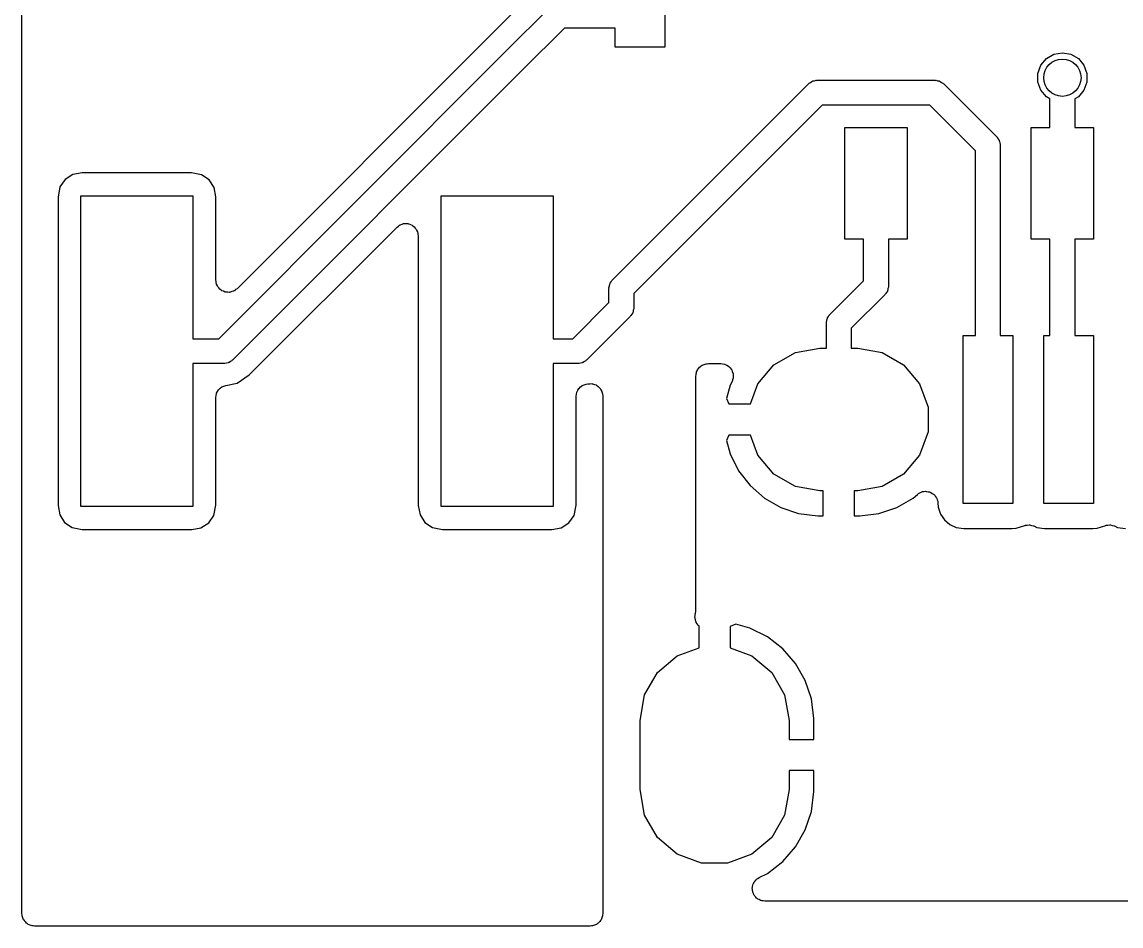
# Model space of a CAD drawing. Extents: x 125.1 to 143.2, y -145.5 to -100.1.
# Drawn here: x 125.08 to 133.92, y -145.53 to -138.25 of the extents above; entities that cross this region are included whole.
import ezdxf

# ---------------------------------------------------------------- set-up
doc = ezdxf.new("R2010")
doc.units = 0
doc.header["$MEASUREMENT"] = 0
doc.layers.add('BLACK', color=7, linetype='CONTINUOUS')

msp = doc.modelspace()

# ---------------------------------------------------------------- linework, layer by layer
at = {"layer": 'Black'}
for p, q in [((125.075, -145.425), (125.075, -137.11)), ((129.195, -138.009), (128.836, -138.368)), ((130.25, -137.945), (130.25, -138.455)), ((128.963, -138.495), (129.329, -138.129)), ((129.441, -138.3), (129.105, -138.637)), ((129.85, -138.3), (129.441, -138.3)), ((129.85, -138.455), (129.85, -138.3)), ((128.836, -138.368), (126.806, -140.398)), ((128.836, -138.368), (128.836, -138.368)), ((130.25, -138.455), (129.85, -138.455)), ((126.659, -140.8), (128.963, -138.495)), ((128.963, -138.495), (128.963, -138.495)), ((133.321, -138.546), (133.381, -138.511)), ((133.381, -138.511), (133.45, -138.499)), ((133.45, -138.499), (133.519, -138.511)), ((133.519, -138.511), (133.579, -138.546)), ((133.252, -138.665), (133.276, -138.6)), ((133.276, -138.6), (133.321, -138.546)), ((133.579, -138.546), (133.624, -138.6)), ((133.624, -138.6), (133.648, -138.665)), ((129.105, -138.637), (126.771, -140.971)), ((129.105, -138.637), (129.105, -138.637)), ((131.455, -138.724), (131.467, -138.72)), ((131.467, -138.72), (131.472, -138.721)), ((131.472, -138.721), (131.476, -138.72)), ((131.476, -138.72), (132.424, -138.72)), ((132.424, -138.72), (132.428, -138.721)), ((132.428, -138.721), (132.433, -138.72)), ((132.433, -138.72), (132.445, -138.724)), ((133.252, -138.735), (133.252, -138.665)), ((133.648, -138.665), (133.648, -138.735)), ((129.829, -140.325), (131.405, -138.749)), ((131.405, -138.749), (131.409, -138.747)), ((131.409, -138.747), (131.412, -138.743)), ((131.412, -138.743), (131.423, -138.737)), ((131.423, -138.737), (131.434, -138.729)), ((131.434, -138.729), (131.438, -138.728)), ((131.438, -138.728), (131.442, -138.726)), ((131.442, -138.726), (131.455, -138.724)), ((132.445, -138.724), (132.458, -138.726)), ((132.458, -138.726), (132.462, -138.728)), ((132.462, -138.728), (132.466, -138.729)), ((132.466, -138.729), (132.477, -138.737)), ((132.477, -138.737), (132.488, -138.743)), ((132.488, -138.743), (132.491, -138.747)), ((132.491, -138.747), (132.495, -138.749)), ((132.495, -138.749), (132.921, -139.175)), ((133.276, -138.8), (133.252, -138.735)), ((133.321, -138.854), (133.276, -138.8)), ((133.624, -138.8), (133.579, -138.854)), ((133.648, -138.735), (133.624, -138.8)), ((133.35, -138.871), (133.321, -138.854)), ((133.35, -139.1), (133.35, -138.871)), ((133.579, -138.854), (133.55, -138.871)), ((133.55, -138.871), (133.55, -139.1)), ((131.517, -138.92), (130, -140.437)), ((132.383, -138.92), (131.517, -138.92)), ((132.75, -139.287), (132.383, -138.92)), ((131.7, -140), (131.7, -139.1)), ((131.7, -139.1), (132.2, -139.1)), ((132.2, -139.1), (132.2, -140)), ((133.2, -140), (133.2, -139.1)), ((133.2, -139.1), (133.35, -139.1)), ((133.55, -139.1), (133.7, -139.1)), ((133.7, -139.1), (133.7, -140)), ((132.921, -139.175), (132.923, -139.179)), ((132.923, -139.179), (132.927, -139.182)), ((132.927, -139.182), (132.933, -139.193)), ((132.933, -139.193), (132.941, -139.204)), ((132.941, -139.204), (132.942, -139.208)), ((132.942, -139.208), (132.944, -139.212)), ((132.944, -139.212), (132.946, -139.225)), ((132.946, -139.225), (132.95, -139.237)), ((132.95, -139.237), (132.949, -139.242)), ((132.949, -139.242), (132.95, -139.246)), ((132.95, -139.246), (132.95, -140.775)), ((132.75, -140.775), (132.75, -139.287)), ((125.484, -139.479), (125.422, -139.518)), ((125.559, -139.465), (125.484, -139.479)), ((126.44, -139.465), (125.559, -139.465)), ((126.521, -139.481), (126.44, -139.465)), ((126.582, -139.522), (126.521, -139.481)), ((125.381, -139.579), (125.365, -139.66)), ((125.422, -139.518), (125.381, -139.579)), ((126.621, -139.584), (126.582, -139.522)), ((126.635, -139.659), (126.621, -139.584)), ((125.365, -139.66), (125.365, -142.141)), ((125.55, -142.15), (125.55, -139.65)), ((125.55, -139.65), (126.45, -139.65)), ((126.45, -139.65), (126.45, -140.8)), ((126.635, -140.327), (126.635, -139.659)), ((128.45, -142.15), (128.45, -139.65)), ((128.45, -139.65), (129.35, -139.65)), ((129.35, -139.65), (129.35, -140.8)), ((126.905, -141.091), (128.094, -139.902)), ((128.094, -139.902), (128.105, -139.895)), ((128.105, -139.895), (128.115, -139.886)), ((128.115, -139.886), (128.119, -139.885)), ((128.119, -139.885), (128.122, -139.882)), ((128.122, -139.882), (128.135, -139.879)), ((128.135, -139.879), (128.147, -139.874)), ((128.147, -139.874), (128.152, -139.874)), ((128.152, -139.874), (128.156, -139.873)), ((128.156, -139.873), (128.169, -139.874)), ((128.169, -139.874), (128.182, -139.874)), ((128.182, -139.874), (128.186, -139.876)), ((128.186, -139.876), (128.19, -139.876)), ((128.19, -139.876), (128.202, -139.882)), ((128.202, -139.882), (128.215, -139.886)), ((128.215, -139.886), (128.218, -139.889)), ((128.218, -139.889), (128.222, -139.891)), ((128.222, -139.891), (128.231, -139.9)), ((128.231, -139.9), (128.241, -139.909)), ((128.241, -139.909), (128.243, -139.912)), ((128.243, -139.912), (128.246, -139.916)), ((128.246, -139.916), (128.252, -139.927)), ((128.252, -139.927), (128.258, -139.939)), ((128.258, -139.939), (128.259, -139.943)), ((128.259, -139.943), (128.261, -139.947)), ((128.261, -139.947), (128.262, -139.96)), ((128.262, -139.96), (128.265, -139.973)), ((128.265, -139.973), (128.265, -142.141)), ((131.85, -140), (131.7, -140)), ((131.85, -140.334), (131.85, -140)), ((132.2, -140), (132.05, -140)), ((132.05, -140), (132.05, -140.375)), ((133.35, -140), (133.2, -140)), ((133.35, -140.775), (133.35, -140)), ((133.7, -140), (133.55, -140)), ((133.55, -140), (133.55, -140.775)), ((126.638, -140.34), (126.635, -140.327)), ((126.639, -140.353), (126.638, -140.34)), ((126.641, -140.357), (126.639, -140.353)), ((126.642, -140.361), (126.641, -140.357)), ((126.648, -140.373), (126.642, -140.361)), ((126.654, -140.384), (126.648, -140.373)), ((126.657, -140.388), (126.654, -140.384)), ((126.659, -140.391), (126.657, -140.388)), ((126.669, -140.4), (126.659, -140.391)), ((126.678, -140.409), (126.669, -140.4)), ((126.806, -140.398), (126.795, -140.405)), ((129.8, -140.387), (129.804, -140.375)), ((129.801, -140.392), (129.8, -140.387)), ((129.8, -140.396), (129.801, -140.392)), ((129.8, -140.509), (129.8, -140.396)), ((129.804, -140.375), (129.806, -140.362)), ((129.806, -140.362), (129.808, -140.358)), ((129.808, -140.358), (129.809, -140.354)), ((129.809, -140.354), (129.817, -140.343)), ((129.817, -140.343), (129.823, -140.332)), ((129.823, -140.332), (129.827, -140.329)), ((129.827, -140.329), (129.829, -140.325)), ((131.579, -140.604), (131.85, -140.334)), ((132.046, -140.396), (132.044, -140.409)), ((132.05, -140.384), (132.046, -140.396)), ((132.05, -140.375), (132.049, -140.379)), ((132.049, -140.379), (132.05, -140.384)), ((126.682, -140.411), (126.678, -140.409)), ((126.685, -140.414), (126.682, -140.411)), ((126.698, -140.418), (126.685, -140.414)), ((126.71, -140.424), (126.698, -140.418)), ((126.714, -140.424), (126.71, -140.424)), ((126.718, -140.426), (126.714, -140.424)), ((126.731, -140.426), (126.718, -140.426)), ((126.744, -140.427), (126.731, -140.426)), ((126.748, -140.426), (126.744, -140.427)), ((126.753, -140.426), (126.748, -140.426)), ((126.765, -140.421), (126.753, -140.426)), ((126.778, -140.418), (126.765, -140.421)), ((126.781, -140.415), (126.778, -140.418)), ((126.785, -140.414), (126.781, -140.415)), ((126.795, -140.405), (126.785, -140.414)), ((130, -140.437), (130, -140.55)), ((132.021, -140.446), (131.75, -140.716)), ((132.023, -140.442), (132.021, -140.446)), ((132.027, -140.439), (132.023, -140.442)), ((132.033, -140.428), (132.027, -140.439)), ((132.041, -140.417), (132.033, -140.428)), ((132.042, -140.413), (132.041, -140.417)), ((132.044, -140.409), (132.042, -140.413)), ((129.509, -140.8), (129.8, -140.509)), ((129.996, -140.571), (129.994, -140.584)), ((130, -140.559), (129.996, -140.571)), ((130, -140.55), (129.999, -140.554)), ((129.999, -140.554), (130, -140.559)), ((129.971, -140.621), (129.621, -140.971)), ((129.973, -140.617), (129.971, -140.621)), ((129.977, -140.614), (129.973, -140.617)), ((129.983, -140.603), (129.977, -140.614)), ((129.991, -140.592), (129.983, -140.603)), ((129.992, -140.588), (129.991, -140.592)), ((129.994, -140.584), (129.992, -140.588)), ((131.55, -140.666), (131.554, -140.654)), ((131.551, -140.671), (131.55, -140.666)), ((131.554, -140.654), (131.556, -140.641)), ((131.556, -140.641), (131.558, -140.637)), ((131.558, -140.637), (131.559, -140.633)), ((131.559, -140.633), (131.567, -140.622)), ((131.567, -140.622), (131.573, -140.611)), ((131.573, -140.611), (131.577, -140.608)), ((131.577, -140.608), (131.579, -140.604)), ((131.55, -140.675), (131.551, -140.671)), ((131.55, -140.875), (131.55, -140.675)), ((131.75, -140.716), (131.75, -140.875)), ((126.45, -140.8), (126.659, -140.8)), ((129.35, -140.8), (129.509, -140.8)), ((132.65, -142.125), (132.65, -140.775)), ((132.65, -140.775), (132.75, -140.775)), ((132.95, -140.775), (133.05, -140.775)), ((133.05, -140.775), (133.05, -142.125)), ((133.3, -142.125), (133.3, -140.775)), ((133.3, -140.775), (133.35, -140.775)), ((133.55, -140.775), (133.7, -140.775)), ((133.7, -140.775), (133.7, -142.125)), ((131.128, -141.01), (131.301, -140.91)), ((131.301, -140.91), (131.497, -140.875)), ((131.497, -140.875), (131.55, -140.875)), ((131.75, -140.875), (131.803, -140.875)), ((131.803, -140.875), (131.999, -140.91)), ((131.999, -140.91), (132.172, -141.01)), ((126.7, -141), (126.45, -141)), ((126.45, -141), (126.45, -142.15)), ((126.704, -140.999), (126.7, -141)), ((126.709, -141), (126.704, -140.999)), ((126.721, -140.996), (126.709, -141)), ((126.734, -140.994), (126.721, -140.996)), ((126.738, -140.992), (126.734, -140.994)), ((126.742, -140.991), (126.738, -140.992)), ((126.753, -140.983), (126.742, -140.991)), ((126.764, -140.977), (126.753, -140.983)), ((126.767, -140.973), (126.764, -140.977)), ((126.771, -140.971), (126.767, -140.973)), ((129.55, -141), (129.35, -141)), ((129.35, -141), (129.35, -142.15)), ((129.554, -140.999), (129.55, -141)), ((129.559, -141), (129.554, -140.999)), ((129.571, -140.996), (129.559, -141)), ((129.584, -140.994), (129.571, -140.996)), ((129.588, -140.992), (129.584, -140.994)), ((129.592, -140.991), (129.588, -140.992)), ((129.603, -140.983), (129.592, -140.991)), ((129.614, -140.977), (129.603, -140.983)), ((129.617, -140.973), (129.614, -140.977)), ((129.621, -140.971), (129.617, -140.973)), ((130.536, -141.023), (130.543, -141.019)), ((130.543, -141.019), (130.55, -141.013)), ((130.55, -141.013), (130.558, -141.01)), ((130.558, -141.01), (130.566, -141.006)), ((130.566, -141.006), (130.574, -141.005)), ((130.574, -141.005), (130.583, -141.002)), ((130.583, -141.002), (130.591, -141.002)), ((130.591, -141.002), (130.6, -141)), ((130.6, -141), (130.701, -141)), ((130.701, -141), (130.715, -141.002)), ((130.715, -141.002), (130.729, -141.004)), ((130.729, -141.004), (130.732, -141.005)), ((130.732, -141.005), (130.735, -141.006)), ((130.735, -141.006), (130.748, -141.013)), ((130.748, -141.013), (130.761, -141.02)), ((130.761, -141.02), (130.763, -141.022)), ((130.999, -141.162), (131.128, -141.01)), ((132.172, -141.01), (132.301, -141.162)), ((126.806, -141.157), (126.905, -141.091)), ((130.5, -141.1), (130.502, -141.091)), ((130.5, -141.612), (130.5, -141.1)), ((130.502, -141.083), (130.505, -141.074)), ((130.502, -141.091), (130.502, -141.083)), ((130.505, -141.074), (130.506, -141.066)), ((130.506, -141.066), (130.51, -141.058)), ((130.51, -141.058), (130.513, -141.05)), ((130.513, -141.05), (130.519, -141.043)), ((130.519, -141.043), (130.523, -141.036)), ((130.523, -141.036), (130.53, -141.03)), ((130.53, -141.03), (130.536, -141.023)), ((130.763, -141.022), (130.765, -141.023)), ((130.765, -141.023), (130.775, -141.034)), ((130.775, -141.034), (130.784, -141.045)), ((130.784, -141.045), (130.786, -141.048)), ((130.786, -141.048), (130.788, -141.05)), ((130.788, -141.05), (130.793, -141.063)), ((130.793, -141.063), (130.798, -141.077)), ((130.798, -141.077), (130.799, -141.08)), ((130.799, -141.08), (130.8, -141.083)), ((130.8, -141.083), (130.8, -141.097)), ((130.8, -141.097), (130.8, -141.111)), ((126.659, -141.209), (126.671, -141.198)), ((126.671, -141.198), (126.684, -141.187)), ((126.684, -141.187), (126.685, -141.187)), ((126.685, -141.186), (126.701, -141.181)), ((126.685, -141.187), (126.685, -141.186)), ((126.701, -141.181), (126.716, -141.175)), ((126.716, -141.175), (126.806, -141.157)), ((129.559, -141.199), (129.571, -141.188)), ((129.571, -141.188), (129.584, -141.178)), ((129.584, -141.178), (129.585, -141.177)), ((129.585, -141.176), (129.601, -141.171)), ((129.585, -141.177), (129.585, -141.176)), ((129.601, -141.171), (129.616, -141.165)), ((129.616, -141.165), (129.63, -141.162)), ((129.63, -141.162), (129.632, -141.162)), ((129.632, -141.162), (129.633, -141.162)), ((129.633, -141.162), (129.649, -141.162)), ((129.649, -141.162), (129.665, -141.161)), ((129.665, -141.161), (129.666, -141.162)), ((129.666, -141.162), (129.667, -141.162)), ((129.667, -141.162), (129.683, -141.167)), ((129.683, -141.167), (129.698, -141.172)), ((129.698, -141.172), (129.699, -141.173)), ((129.699, -141.173), (129.7, -141.174)), ((129.7, -141.174), (129.712, -141.184)), ((129.712, -141.184), (129.725, -141.194)), ((129.725, -141.194), (129.726, -141.195)), ((129.726, -141.195), (129.727, -141.196)), ((129.727, -141.196), (129.735, -141.21)), ((130.776, -141.174), (130.746, -141.281)), ((130.791, -141.145), (130.776, -141.174)), ((130.795, -141.131), (130.791, -141.145)), ((130.8, -141.117), (130.795, -141.131)), ((130.8, -141.111), (130.8, -141.114)), ((130.8, -141.114), (130.8, -141.117)), ((130.94, -141.325), (130.999, -141.162)), ((132.301, -141.162), (132.369, -141.35)), ((126.635, -141.273), (126.638, -141.257)), ((126.635, -142.14), (126.635, -141.273)), ((126.638, -141.257), (126.641, -141.241)), ((126.641, -141.24), (126.642, -141.239)), ((126.641, -141.241), (126.641, -141.24)), ((126.642, -141.239), (126.65, -141.225)), ((126.65, -141.225), (126.657, -141.21)), ((126.657, -141.21), (126.658, -141.21)), ((126.658, -141.21), (126.659, -141.209)), ((129.535, -141.263), (129.538, -141.247)), ((129.535, -142.14), (129.535, -141.263)), ((129.538, -141.247), (129.541, -141.231)), ((129.541, -141.23), (129.542, -141.229)), ((129.541, -141.231), (129.541, -141.23)), ((129.542, -141.229), (129.55, -141.215)), ((129.55, -141.215), (129.557, -141.2)), ((129.557, -141.2), (129.558, -141.2)), ((129.558, -141.2), (129.559, -141.199)), ((129.735, -141.21), (129.743, -141.224)), ((129.743, -141.224), (129.743, -141.225)), ((129.743, -141.225), (129.744, -141.226)), ((129.744, -141.226), (129.747, -141.242)), ((129.747, -141.242), (129.75, -141.258)), ((129.75, -141.258), (129.75, -141.259)), ((129.75, -141.259), (129.75, -141.26)), ((129.75, -141.26), (129.75, -145.425)), ((130.746, -141.281), (130.766, -141.325)), ((130.766, -141.325), (130.94, -141.325)), ((132.369, -141.35), (132.369, -141.55)), ((132.369, -141.55), (132.301, -141.737)), ((130.5, -142.996), (130.5, -141.612)), ((130.766, -141.575), (130.746, -141.619)), ((130.746, -141.619), (130.776, -141.726)), ((130.94, -141.575), (130.766, -141.575)), ((130.999, -141.737), (130.94, -141.575)), ((130.776, -141.726), (130.844, -141.862)), ((131.128, -141.89), (130.999, -141.737)), ((132.301, -141.737), (132.172, -141.89)), ((130.844, -141.862), (130.937, -141.982)), ((131.301, -141.99), (131.128, -141.89)), ((132.172, -141.89), (131.999, -141.99)), ((130.937, -141.982), (131.051, -142.082)), ((131.497, -142.025), (131.301, -141.99)), ((131.999, -141.99), (131.803, -142.025)), ((131.051, -142.082), (131.183, -142.157)), ((131.525, -142.025), (131.497, -142.025)), ((131.525, -142.225), (131.525, -142.025)), ((131.803, -142.025), (131.775, -142.025)), ((131.775, -142.025), (131.775, -142.225)), ((132.117, -142.157), (132.249, -142.082)), ((132.249, -142.082), (132.283, -142.052)), ((132.283, -142.052), (132.288, -142.049)), ((132.288, -142.049), (132.292, -142.045)), ((132.292, -142.045), (132.303, -142.04)), ((132.303, -142.04), (132.313, -142.034)), ((132.313, -142.034), (132.318, -142.033)), ((132.318, -142.033), (132.324, -142.03)), ((132.324, -142.03), (132.335, -142.03)), ((132.335, -142.03), (132.347, -142.027)), ((132.347, -142.027), (132.353, -142.028)), ((132.353, -142.028), (132.358, -142.028)), ((132.358, -142.028), (132.37, -142.031)), ((132.37, -142.031), (132.381, -142.033)), ((132.381, -142.033), (132.386, -142.035)), ((132.386, -142.035), (132.392, -142.037)), ((132.392, -142.037), (132.401, -142.044)), ((132.401, -142.044), (132.412, -142.05)), ((132.412, -142.05), (132.415, -142.054)), ((132.415, -142.054), (132.42, -142.057)), ((132.42, -142.057), (132.427, -142.067)), ((132.427, -142.067), (132.434, -142.076)), ((132.434, -142.076), (132.436, -142.081)), ((132.436, -142.081), (132.44, -142.086)), ((125.365, -142.141), (125.379, -142.216)), ((126.45, -142.15), (125.55, -142.15)), ((126.619, -142.221), (126.635, -142.14)), ((128.265, -142.141), (128.279, -142.216)), ((129.35, -142.15), (128.45, -142.15)), ((129.519, -142.221), (129.535, -142.14)), ((131.183, -142.157), (131.327, -142.205)), ((131.973, -142.205), (132.117, -142.157)), ((132.44, -142.086), (132.443, -142.097)), ((132.443, -142.097), (132.447, -142.108)), ((132.447, -142.108), (132.447, -142.114)), ((132.447, -142.114), (132.448, -142.119)), ((132.448, -142.119), (132.451, -142.154)), ((132.451, -142.154), (132.469, -142.211)), ((133.05, -142.125), (132.65, -142.125)), ((133.7, -142.125), (133.3, -142.125)), ((125.379, -142.216), (125.418, -142.278)), ((126.578, -142.282), (126.619, -142.221)), ((128.279, -142.216), (128.318, -142.278)), ((129.478, -142.282), (129.519, -142.221)), ((131.327, -142.205), (131.481, -142.225)), ((131.481, -142.225), (131.525, -142.225)), ((131.775, -142.225), (131.819, -142.225)), ((131.819, -142.225), (131.973, -142.205)), ((132.469, -142.211), (132.5, -142.258)), ((132.5, -142.258), (132.543, -142.294)), ((125.418, -142.278), (125.479, -142.319)), ((125.479, -142.319), (125.56, -142.335)), ((125.56, -142.335), (126.441, -142.335)), ((126.441, -142.335), (126.516, -142.321)), ((126.516, -142.321), (126.578, -142.282)), ((128.318, -142.278), (128.379, -142.319)), ((128.379, -142.319), (128.46, -142.335)), ((128.46, -142.335), (129.341, -142.335)), ((129.341, -142.335), (129.416, -142.321)), ((129.416, -142.321), (129.478, -142.282)), ((132.543, -142.294), (132.594, -142.318)), ((132.594, -142.318), (132.657, -142.326)), ((132.657, -142.326), (133.046, -142.326)), ((133.046, -142.326), (133.079, -142.324)), ((133.079, -142.324), (133.149, -142.302)), ((133.149, -142.302), (133.15, -142.302)), ((133.15, -142.302), (133.151, -142.301)), ((133.151, -142.301), (133.167, -142.3)), ((133.167, -142.3), (133.183, -142.298)), ((133.183, -142.298), (133.185, -142.298)), ((133.185, -142.298), (133.186, -142.298)), ((133.186, -142.298), (133.202, -142.302)), ((133.202, -142.302), (133.217, -142.305)), ((133.217, -142.305), (133.218, -142.306)), ((133.218, -142.306), (133.22, -142.306)), ((133.22, -142.306), (133.244, -142.318)), ((133.244, -142.318), (133.307, -142.326)), ((133.307, -142.326), (133.696, -142.326)), ((133.696, -142.326), (133.729, -142.324)), ((133.729, -142.324), (133.799, -142.302)), ((133.799, -142.302), (133.8, -142.302)), ((133.8, -142.302), (133.801, -142.301)), ((133.801, -142.301), (133.817, -142.3)), ((133.817, -142.3), (133.833, -142.298)), ((133.833, -142.298), (133.835, -142.298)), ((133.835, -142.298), (133.836, -142.298)), ((133.836, -142.298), (133.852, -142.302)), ((133.852, -142.302), (133.867, -142.305)), ((133.867, -142.305), (133.868, -142.306)), ((133.868, -142.306), (133.87, -142.306)), ((133.87, -142.306), (133.894, -142.318)), ((133.894, -142.318), (133.957, -142.326)), ((130.492, -143.041), (130.494, -143.028)), ((130.493, -143.045), (130.492, -143.041)), ((130.493, -143.048), (130.493, -143.045)), ((130.497, -143.062), (130.493, -143.048)), ((130.494, -143.028), (130.495, -143.014)), ((130.495, -143.014), (130.496, -143.01)), ((130.496, -143.01), (130.497, -143.007)), ((130.497, -143.007), (130.5, -142.997)), ((130.5, -142.997), (130.5, -142.996)), ((130.5, -143.075), (130.497, -143.062)), ((130.502, -143.078), (130.5, -143.075)), ((130.503, -143.082), (130.502, -143.078)), ((130.511, -143.093), (130.503, -143.082)), ((130.519, -143.104), (130.511, -143.093)), ((130.522, -143.107), (130.519, -143.104)), ((130.524, -143.109), (130.522, -143.107)), ((130.525, -143.11), (130.524, -143.109)), ((130.525, -143.288), (130.525, -143.11)), ((130.822, -143.096), (130.775, -143.116)), ((130.775, -143.116), (130.775, -143.288)), ((130.935, -143.128), (130.822, -143.096)), ((131.076, -143.198), (130.935, -143.128)), ((131.2, -143.294), (131.076, -143.198)), ((130.35, -143.352), (130.525, -143.288)), ((130.775, -143.288), (130.95, -143.352)), ((131.302, -143.412), (131.2, -143.294)), ((130.19, -143.486), (130.35, -143.352)), ((130.95, -143.352), (131.11, -143.486)), ((130.086, -143.666), (130.19, -143.486)), ((131.11, -143.486), (131.214, -143.666)), ((131.38, -143.549), (131.302, -143.412)), ((131.43, -143.697), (131.38, -143.549)), ((130.05, -143.872), (130.086, -143.666)), ((131.214, -143.666), (131.25, -143.872)), ((131.45, -143.856), (131.43, -143.697)), ((130.05, -144.428), (130.05, -143.872)), ((131.25, -143.872), (131.25, -144.025)), ((131.45, -144.025), (131.45, -143.856)), ((131.25, -144.025), (131.45, -144.025)), ((131.45, -144.275), (131.25, -144.275)), ((131.25, -144.275), (131.25, -144.428)), ((131.45, -144.444), (131.45, -144.275)), ((130.086, -144.634), (130.05, -144.428)), ((131.25, -144.428), (131.214, -144.634)), ((131.43, -144.603), (131.45, -144.444)), ((130.19, -144.814), (130.086, -144.634)), ((131.214, -144.634), (131.11, -144.814)), ((131.38, -144.751), (131.43, -144.603)), ((130.35, -144.948), (130.19, -144.814)), ((131.11, -144.814), (130.95, -144.948)), ((131.302, -144.888), (131.38, -144.751)), ((131.2, -145.006), (131.302, -144.888)), ((130.546, -145.019), (130.35, -144.948)), ((130.95, -144.948), (130.754, -145.019)), ((130.754, -145.019), (130.546, -145.019)), ((131.076, -145.102), (131.2, -145.006)), ((130.965, -145.18), (130.967, -145.175)), ((130.967, -145.175), (130.974, -145.166)), ((130.974, -145.166), (130.981, -145.156)), ((130.981, -145.156), (130.986, -145.153)), ((130.986, -145.153), (130.989, -145.148)), ((130.989, -145.148), (130.999, -145.143)), ((130.999, -145.143), (131.009, -145.136)), ((131.009, -145.136), (131.076, -145.102)), ((130.954, -145.219), (130.955, -145.213)), ((130.955, -145.231), (130.954, -145.219)), ((130.955, -145.208), (130.959, -145.197)), ((130.955, -145.213), (130.955, -145.208)), ((130.955, -145.242), (130.955, -145.231)), ((130.957, -145.248), (130.955, -145.242)), ((130.958, -145.253), (130.957, -145.248)), ((130.963, -145.264), (130.958, -145.253)), ((130.959, -145.197), (130.962, -145.185)), ((130.962, -145.185), (130.965, -145.18)), ((130.967, -145.275), (130.963, -145.264)), ((130.971, -145.279), (130.967, -145.275)), ((130.973, -145.285), (130.971, -145.279)), ((130.982, -145.293), (130.973, -145.285)), ((130.989, -145.302), (130.982, -145.293)), ((130.994, -145.304), (130.989, -145.302)), ((130.998, -145.308), (130.994, -145.304)), ((131.009, -145.313), (130.998, -145.308)), ((131.019, -145.319), (131.009, -145.313)), ((131.025, -145.32), (131.019, -145.319)), ((131.03, -145.322), (131.025, -145.32)), ((131.042, -145.323), (131.03, -145.322)), ((131.054, -145.325), (131.042, -145.323)), ((137.246, -145.325), (131.054, -145.325)), ((125.077, -145.434), (125.075, -145.425)), ((125.077, -145.442), (125.077, -145.434)), ((125.08, -145.451), (125.077, -145.442)), ((129.748, -145.442), (129.745, -145.451)), ((129.75, -145.425), (129.748, -145.434)), ((129.748, -145.434), (129.748, -145.442)), ((125.081, -145.459), (125.08, -145.451)), ((125.085, -145.467), (125.081, -145.459)), ((125.088, -145.475), (125.085, -145.467)), ((125.094, -145.482), (125.088, -145.475)), ((125.098, -145.489), (125.094, -145.482)), ((125.105, -145.495), (125.098, -145.489)), ((125.111, -145.502), (125.105, -145.495)), ((125.118, -145.506), (125.111, -145.502)), ((125.125, -145.512), (125.118, -145.506)), ((125.133, -145.515), (125.125, -145.512)), ((125.141, -145.519), (125.133, -145.515)), ((125.149, -145.52), (125.141, -145.519)), ((125.158, -145.523), (125.149, -145.52)), ((125.166, -145.523), (125.158, -145.523)), ((125.175, -145.525), (125.166, -145.523)), ((129.65, -145.525), (125.175, -145.525)), ((129.659, -145.523), (129.65, -145.525)), ((129.667, -145.523), (129.659, -145.523)), ((129.676, -145.52), (129.667, -145.523)), ((129.684, -145.519), (129.676, -145.52)), ((129.692, -145.515), (129.684, -145.519)), ((129.7, -145.512), (129.692, -145.515)), ((129.707, -145.506), (129.7, -145.512)), ((129.714, -145.502), (129.707, -145.506)), ((129.72, -145.495), (129.714, -145.502)), ((129.727, -145.489), (129.72, -145.495)), ((129.731, -145.482), (129.727, -145.489)), ((129.737, -145.475), (129.731, -145.482)), ((129.74, -145.467), (129.737, -145.475)), ((129.744, -145.459), (129.74, -145.467)), ((129.745, -145.451), (129.744, -145.459))]:
    msp.add_line(p, q, dxfattribs=at)
msp.add_circle((133.45, -138.7), 0.15, dxfattribs=at)

doc.saveas('drawing.dxf')
